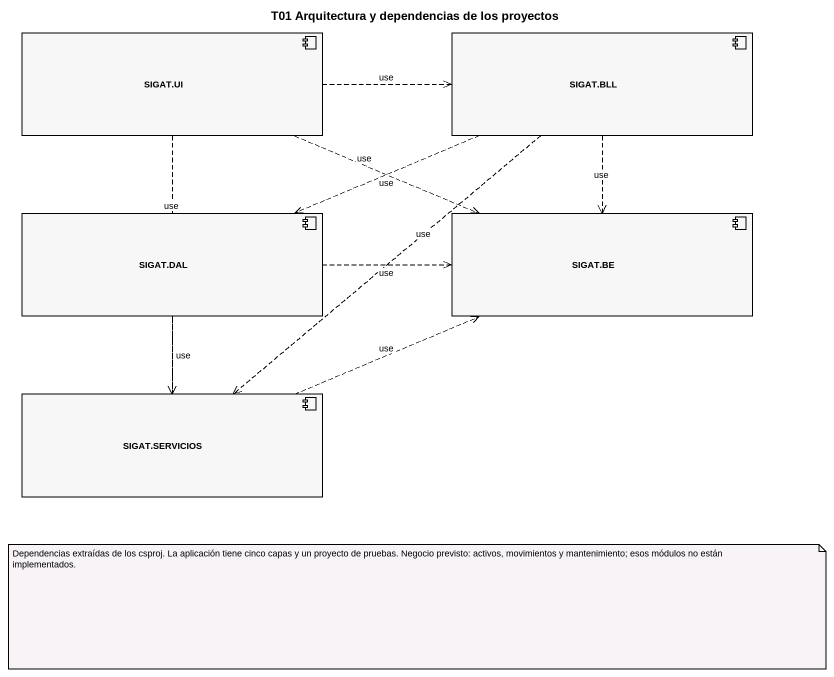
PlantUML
@startuml
title T01 Arquitectura y dependencias de los proyectos
component "SIGAT.UI" as SIGAT_UI #F7F7F7
component "SIGAT.BLL" as SIGAT_BLL #F7F7F7
component "SIGAT.DAL" as SIGAT_DAL #F7F7F7
component "SIGAT.BE" as SIGAT_BE #F7F7F7
component "SIGAT.SERVICIOS" as SIGAT_SERVICIOS #F7F7F7
SIGAT_UI .right.> SIGAT_BLL : use
SIGAT_UI .right.> SIGAT_BE : use
SIGAT_UI ..> SIGAT_SERVICIOS : use
SIGAT_BLL .left.> SIGAT_DAL : use
SIGAT_BLL ..> SIGAT_BE : use
SIGAT_BLL ..> SIGAT_SERVICIOS : use
SIGAT_DAL .right.> SIGAT_BE : use
SIGAT_DAL ..> SIGAT_SERVICIOS : use
SIGAT_SERVICIOS .right.> SIGAT_BE : use
note as N1
  Dependencias extraídas de los csproj. La aplicación tiene cinco capas y un proyecto de pruebas. Negocio previsto: activos, movimientos y mantenimiento; esos módulos no están implementados.
end note
@enduml
